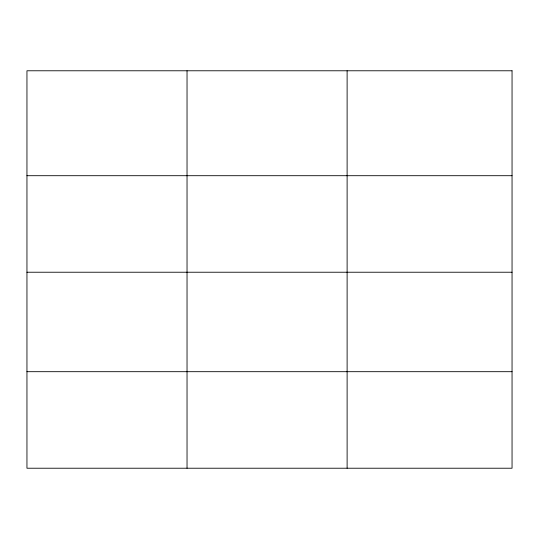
<?xml version="1.0" encoding="UTF-8"?>
<svg xmlns="http://www.w3.org/2000/svg" width="539" height="539" viewBox="0 0 539 539"><rect width="100%" height="100%" fill="white"/><g stroke="black" fill="none" stroke-linecap="round" stroke-linejoin="round"><path stroke-width="0.81" d="M26.95 175.701L512.05 175.701M26.95 272.229L512.05 272.229M26.95 371.688L512.05 371.688M347.116 70.777L347.116 468.223M187.033 70.777L187.033 468.223M512.05 70.777L26.95 70.777L26.95 468.223L512.05 468.223L512.05 70.777"/></g></svg>
